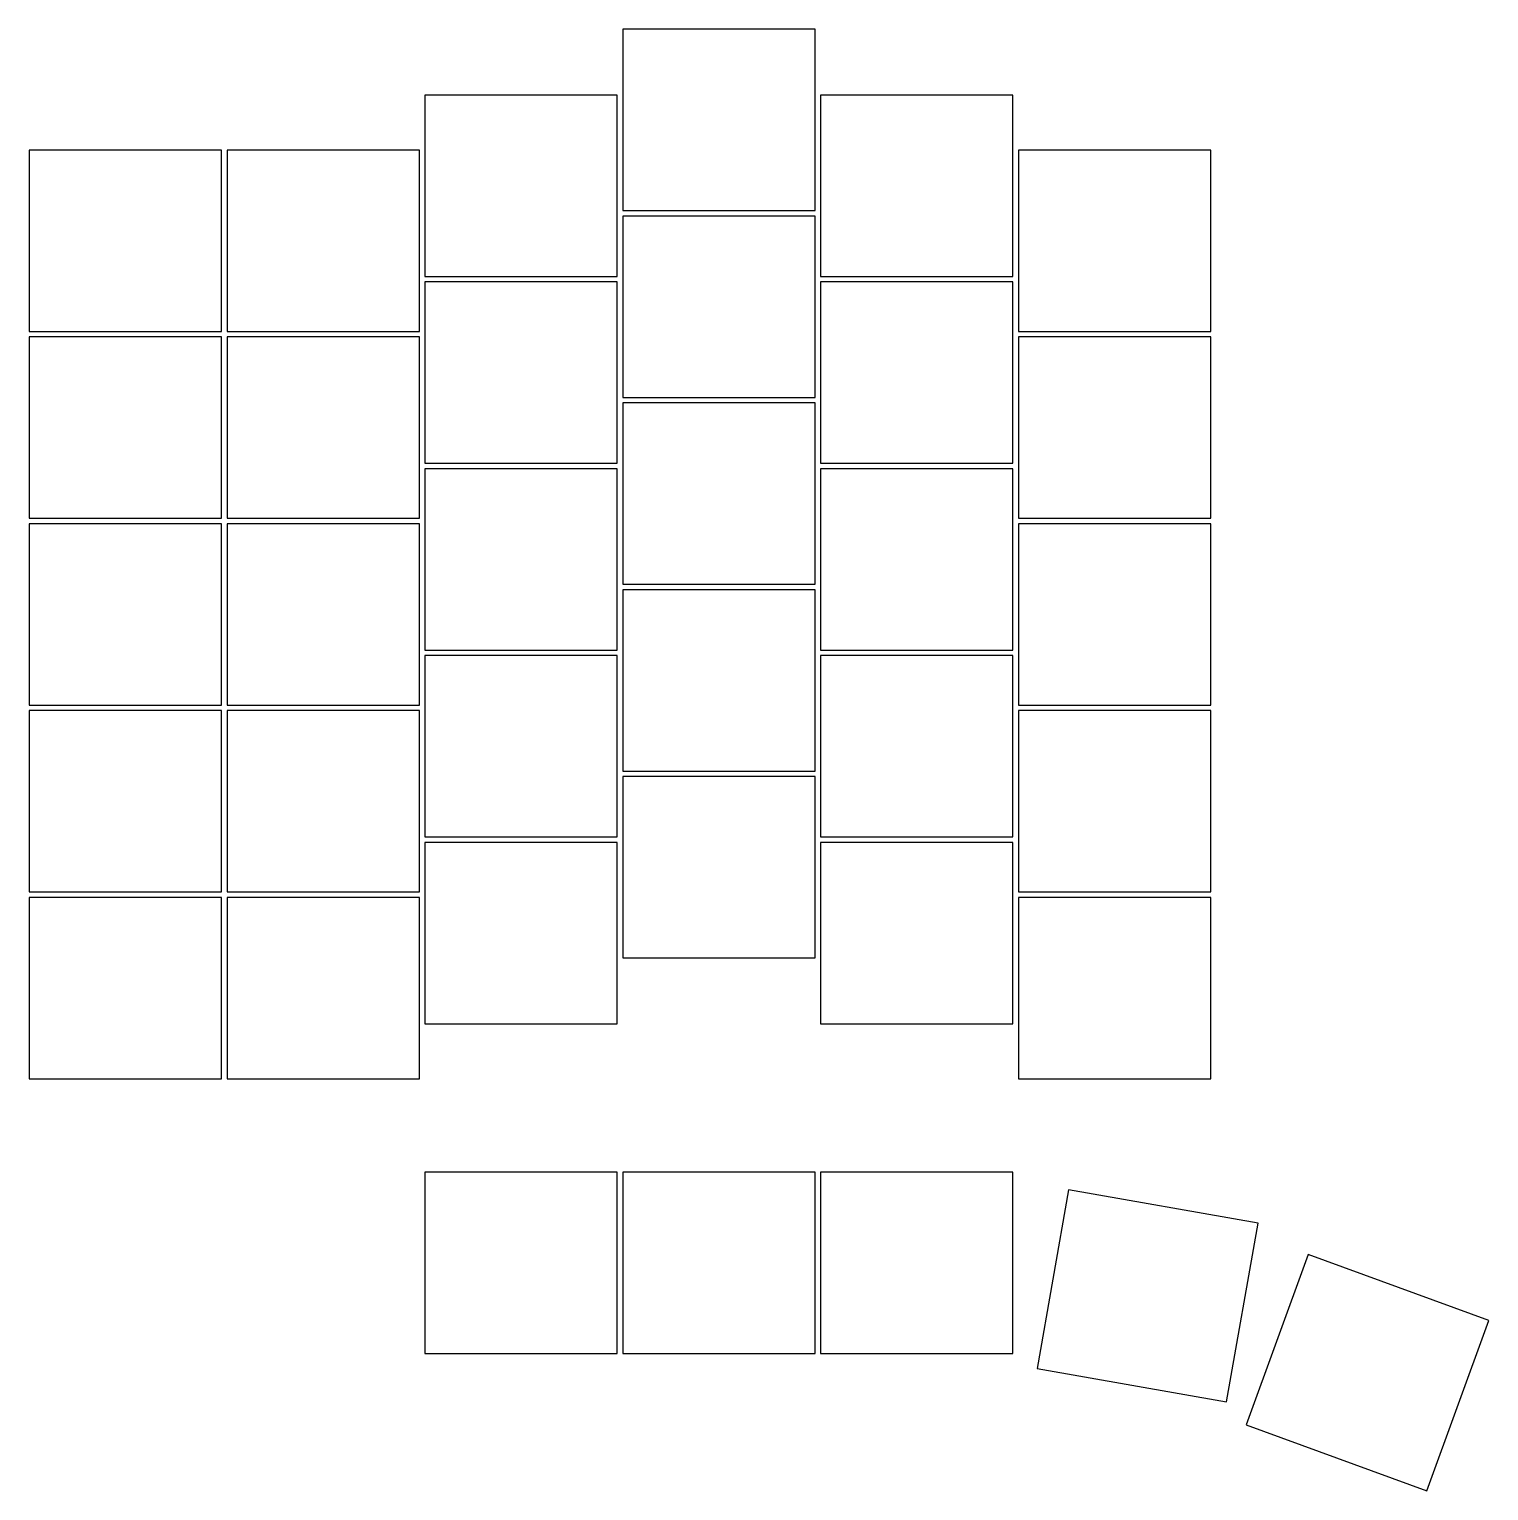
# Model space of a CAD drawing. Header units: millimetres. Extents: x 91 to 224, y -146 to -13.
import ezdxf

# ---------------------------------------------------------------- set-up
doc = ezdxf.new("R2010")
doc.units = ezdxf.units.MM

msp = doc.modelspace()

# ---------------------------------------------------------------- linework, layer by layer
for p, q in [((162.75, -12.75), (145.25, -12.75)), ((145.25, -12.75), (145.25, -29.25)), ((162.75, -29.25), (162.75, -12.75)), ((144.75, -18.75), (127.25, -18.75)), ((127.25, -18.75), (127.25, -35.25)), ((144.75, -35.25), (144.75, -18.75)), ((180.75, -18.75), (163.25, -18.75)), ((163.25, -18.75), (163.25, -35.25)), ((180.75, -35.25), (180.75, -18.75)), ((108.75, -23.75), (91.25, -23.75)), ((91.25, -23.75), (91.25, -40.25)), ((108.75, -40.25), (108.75, -23.75)), ((126.75, -23.75), (109.25, -23.75)), ((109.25, -23.75), (109.25, -40.25)), ((126.75, -40.25), (126.75, -23.75)), ((198.75, -23.75), (181.25, -23.75)), ((181.25, -23.75), (181.25, -40.25)), ((198.75, -40.25), (198.75, -23.75)), ((145.25, -29.25), (162.75, -29.25)), ((162.75, -29.75), (145.25, -29.75)), ((145.25, -29.75), (145.25, -46.25)), ((162.75, -46.25), (162.75, -29.75)), ((127.25, -35.25), (144.75, -35.25)), ((144.75, -35.75), (127.25, -35.75)), ((127.25, -35.75), (127.25, -52.25)), ((144.75, -52.25), (144.75, -35.75)), ((163.25, -35.25), (180.75, -35.25)), ((180.75, -35.75), (163.25, -35.75)), ((163.25, -35.75), (163.25, -52.25)), ((180.75, -52.25), (180.75, -35.75)), ((91.25, -40.25), (108.75, -40.25)), ((108.75, -40.75), (91.25, -40.75)), ((91.25, -40.75), (91.25, -57.25)), ((108.75, -57.25), (108.75, -40.75)), ((109.25, -40.25), (126.75, -40.25)), ((126.75, -40.75), (109.25, -40.75)), ((109.25, -40.75), (109.25, -57.25)), ((126.75, -57.25), (126.75, -40.75)), ((181.25, -40.25), (198.75, -40.25)), ((198.75, -40.75), (181.25, -40.75)), ((181.25, -40.75), (181.25, -57.25)), ((198.75, -57.25), (198.75, -40.75)), ((145.25, -46.25), (162.75, -46.25)), ((162.75, -46.75), (145.25, -46.75)), ((145.25, -46.75), (145.25, -63.25)), ((162.75, -63.25), (162.75, -46.75)), ((127.25, -52.25), (144.75, -52.25)), ((144.75, -52.75), (127.25, -52.75)), ((127.25, -52.75), (127.25, -69.25)), ((144.75, -69.25), (144.75, -52.75)), ((163.25, -52.25), (180.75, -52.25)), ((180.75, -52.75), (163.25, -52.75)), ((163.25, -52.75), (163.25, -69.25)), ((180.75, -69.25), (180.75, -52.75)), ((91.25, -57.25), (108.75, -57.25)), ((108.75, -57.75), (91.25, -57.75)), ((91.25, -57.75), (91.25, -74.25)), ((108.75, -74.25), (108.75, -57.75)), ((109.25, -57.25), (126.75, -57.25)), ((126.75, -57.75), (109.25, -57.75)), ((109.25, -57.75), (109.25, -74.25)), ((126.75, -74.25), (126.75, -57.75)), ((181.25, -57.25), (198.75, -57.25)), ((198.75, -57.75), (181.25, -57.75)), ((181.25, -57.75), (181.25, -74.25)), ((198.75, -74.25), (198.75, -57.75)), ((145.25, -63.25), (162.75, -63.25)), ((162.75, -63.75), (145.25, -63.75)), ((145.25, -63.75), (145.25, -80.25)), ((162.75, -80.25), (162.75, -63.75)), ((127.25, -69.25), (144.75, -69.25)), ((144.75, -69.75), (127.25, -69.75)), ((127.25, -69.75), (127.25, -86.25)), ((144.75, -86.25), (144.75, -69.75)), ((163.25, -69.25), (180.75, -69.25)), ((180.75, -69.75), (163.25, -69.75)), ((163.25, -69.75), (163.25, -86.25)), ((180.75, -86.25), (180.75, -69.75)), ((91.25, -74.25), (108.75, -74.25)), ((109.25, -74.25), (126.75, -74.25)), ((181.25, -74.25), (198.75, -74.25)), ((108.75, -74.75), (91.25, -74.75)), ((91.25, -74.75), (91.25, -91.25)), ((108.75, -91.25), (108.75, -74.75)), ((126.75, -74.75), (109.25, -74.75)), ((109.25, -74.75), (109.25, -91.25)), ((126.75, -91.25), (126.75, -74.75)), ((198.75, -74.75), (181.25, -74.75)), ((181.25, -74.75), (181.25, -91.25)), ((198.75, -91.25), (198.75, -74.75)), ((145.25, -80.25), (162.75, -80.25)), ((162.75, -80.75), (145.25, -80.75)), ((145.25, -80.75), (145.25, -97.25)), ((162.75, -97.25), (162.75, -80.75)), ((127.25, -86.25), (144.75, -86.25)), ((163.25, -86.25), (180.75, -86.25)), ((144.75, -86.75), (127.25, -86.75)), ((127.25, -86.75), (127.25, -103.25)), ((144.75, -103.25), (144.75, -86.75)), ((180.75, -86.75), (163.25, -86.75)), ((163.25, -86.75), (163.25, -103.25)), ((180.75, -103.25), (180.75, -86.75)), ((91.25, -91.25), (108.75, -91.25)), ((108.75, -91.75), (91.25, -91.75)), ((91.25, -91.75), (91.25, -108.25)), ((108.75, -108.25), (108.75, -91.75)), ((109.25, -91.25), (126.75, -91.25)), ((126.75, -91.75), (109.25, -91.75)), ((109.25, -91.75), (109.25, -108.25)), ((126.75, -108.25), (126.75, -91.75)), ((181.25, -91.25), (198.75, -91.25)), ((198.75, -91.75), (181.25, -91.75)), ((181.25, -91.75), (181.25, -108.25)), ((198.75, -108.25), (198.75, -91.75)), ((145.25, -97.25), (162.75, -97.25)), ((127.25, -103.25), (144.75, -103.25)), ((163.25, -103.25), (180.75, -103.25)), ((91.25, -108.25), (108.75, -108.25)), ((109.25, -108.25), (126.75, -108.25)), ((181.25, -108.25), (198.75, -108.25)), ((144.75, -116.75), (127.25, -116.75)), ((127.25, -116.75), (127.25, -133.25)), ((144.75, -133.25), (144.75, -116.75)), ((162.75, -116.75), (145.25, -116.75)), ((145.25, -116.75), (145.25, -133.25)), ((162.75, -133.25), (162.75, -116.75)), ((180.75, -116.75), (163.25, -116.75)), ((163.25, -116.75), (163.25, -133.25)), ((180.75, -133.25), (180.75, -116.75)), ((185.82, -118.36), (182.95, -134.61)), ((203.05, -121.39), (185.82, -118.36)), ((200.18, -137.64), (203.05, -121.39)), ((207.6, -124.25), (201.96, -139.76)), ((224.04, -130.24), (207.6, -124.25)), ((218.4, -145.75), (224.04, -130.24)), ((127.25, -133.25), (144.75, -133.25)), ((145.25, -133.25), (162.75, -133.25)), ((163.25, -133.25), (180.75, -133.25)), ((182.95, -134.61), (200.18, -137.64)), ((201.96, -139.76), (218.4, -145.75))]:
    msp.add_line(p, q)

doc.saveas('drawing.dxf')
